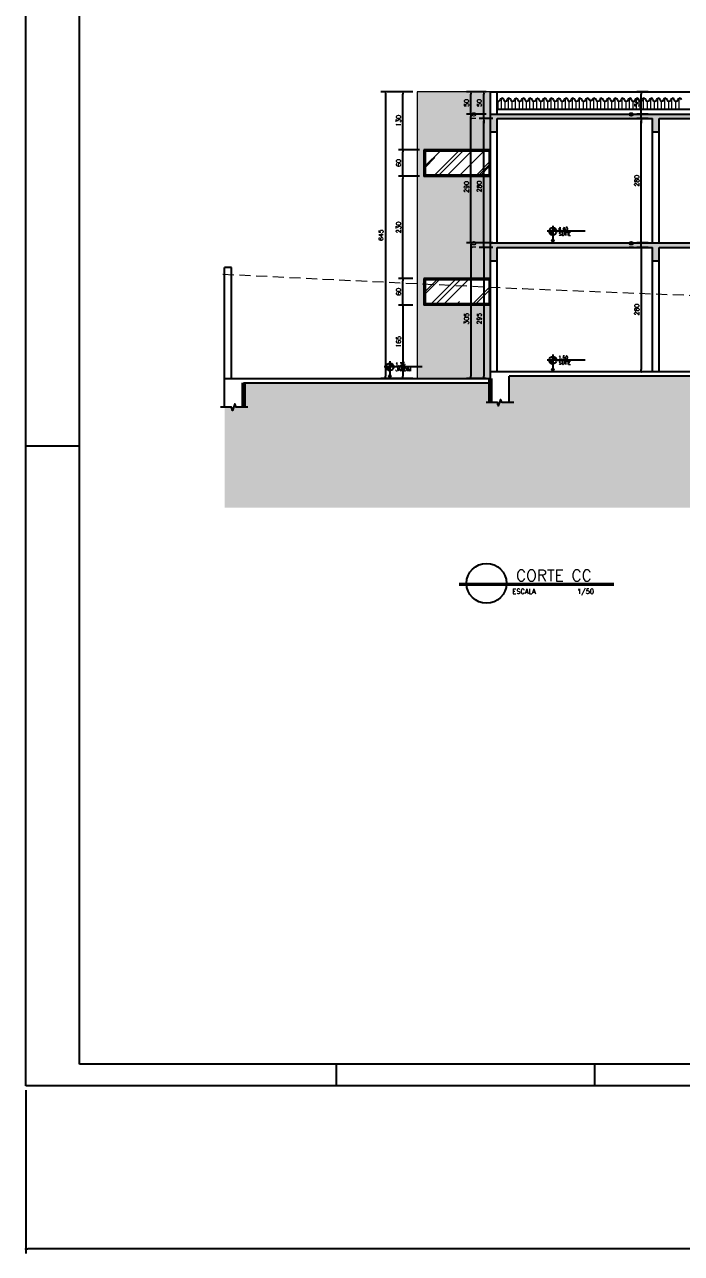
# Model space of a CAD drawing. Header units: inches. Extents: x 580771 to 672494, y 7715997 to 7829530.
# Drawn here: x 650834 to 652312, y 7715997 to 7718764 of the extents above; entities that cross this region are included whole.
import ezdxf

# ---------------------------------------------------------------- set-up
doc = ezdxf.new("R2010")
doc.units = ezdxf.units.IN
doc.header["$MEASUREMENT"] = 0
doc.header["$PDMODE"] = 2
doc.linetypes.add('DASHED2', pattern=[0.375, 0.25, -0.125])
for name, color, linetype in [('1-ARQ-A', 1, 'Continuous'), ('1-ARQ-B', 2, 'Continuous'), ('1-ARQ-D', 4, 'Continuous'), ('Block1', 1, 'Continuous'), ('NIVEL', 2, 'Continuous'), ('P01', 1, 'Continuous'), ('P02', 2, 'Continuous'), ('P06', 6, 'Continuous'), ('parede', 6, 'Continuous')]:
    doc.layers.add(name, color=color, linetype=linetype)
for name, color, linetype, lineweight in [('ARQ-01', 1, 'Continuous', 13), ('ARQ-06', 6, 'Continuous', 60), ('COTAS', 7, 'Continuous', 0), ('LINHAS FINAS', 1, 'Continuous', 9), ('MEIO_FIO', 7, 'Continuous', 0)]:
    doc.layers.add(name, color=color, linetype=linetype, lineweight=lineweight)
doc.styles.add('R80E50', font='romans.shx', dxfattribs={"height": 10})
doc.styles.add('ROMANS', font='romans', dxfattribs={"height": 0.2})
doc.dimstyles.new('ARQ50', dxfattribs={"dimscale": 50, "dimtxt": 10, "dimasz": 0.1, "dimexe": 0.2, "dimexo": 0.2, "dimgap": 0.1, "dimtad": 1, "dimdec": 0, "dimzin": 12, "dimdsep": 46, "dimtxsty": 'R80E50', "dimblk1": 'DOT', "dimblk2": 'DOT', "dimsah": 1, "dimcen": 0.4, "dimclrd": 15, "dimclre": 15, "dimclrt": 3, "dimadec": 0, "dimazin": 0, "dimtfac": 1, "dimtdec": 0, "dimtmove": 2, "dimatfit": 3, "dimldrblk": 'DOT', "dimfxl": 0.2, "dimtolj": 1, "dimtzin": 12, "dimarcsym": 0})
pattern_1 = [(50, (-17503.419, -35013.211), (14.345203652, -1.2550427), [1.5, -16.5]), (355, (-17503.419, -35013.211), (-2.775026672, 15.043842674), [1.2, -13.2]), (100.45144446, (-17502.223, -35013.316), (11.570176935, 13.78879982), [1.27480384, -14.02284224]), (46.1842, (-17503.419, -35009.211), (21.344826613, -3.310385616), [2.25, -24.75]), (96.6356355, (-17501.64, -35009.487), (18.693238913, 19.482372015), [1.91220684, -21.0342752]), (351.184164, (-17503.419, -35009.211), (18.6932389, 19.482372005), [1.8, -19.80000002]), (21, (-17501.419, -35010.211), (11.938141042, -8.052377813), [1.5, -16.5]), (326, (-17501.419, -35010.211), (4.866306638, 14.5030009), [1.2, -13.2]), (71.45144474, (-17500.424, -35010.882), (16.804447535, 6.450623056), [1.2748038, -14.02284224]), (37.5, (-17503.4187, -35013.2113), (0.2431971063, 6.6578770766), [0, -13.04, 0, -13.4, 0, -13.25]), (7.5, (-17503.419, -35013.211), (5.261390749, 7.8882342376), [0, -7.64, 0, -12.74, 0, -5.05]), (327.5, (-17507.8787, -35013.2113), (10.6764487234, -0.4510974347), [0, -5, 0, -15.6, 0, -20.7]), (317.5, (-17509.879, -35013.211), (11.663723387, 2.002099647), [0, -6.5, 0, -10.36, 0, -14.7])]

# ---------------------------------------------------------------- blocks, each defined once
blk = doc.blocks.new('A0')
at = {"color": 0}
blk.add_lwpolyline([(2.5, 1), (2.5, 83.1), (117.9, 83.1), (117.9, 1)], close=True, dxfattribs=at)
at = {"layer": 'P02'}
blk.add_line((0, 29.7), (2.5, 29.7), dxfattribs=at)
blk.add_lwpolyline([(0, 0), (0, 84.1), (118.9, 84.1), (118.9, 0)], close=True, dxfattribs=at)
for points in [[(14.4, 1), (14.4, 0)], [(26.4, 1), (26.4, 0)]]:
    blk.add_lwpolyline(points, dxfattribs=at)
blk = doc.blocks.new('*X32')
at = {"color": 0}
for p, q in [((-1695, 3880), (-1692, 3880)), ((-1694.9, 3879), (-1692, 3879)), ((-1694.7, 3878), (-1692, 3878)), ((-1694.5, 3877), (-1692, 3877)), ((-1694.1, 3876), (-1692, 3876)), ((-1694, 3875.8), (-1694, 3876)), ((-1693, 3874), (-1693, 3876)), ((-1692, 3876), (-1692, 3880.7)), ((-1692, 3872.7), (-1692, 3876)), ((-1692, 3876), (-1686, 3876)), ((-1692, 3875), (-1686, 3875)), ((-1692, 3874), (-1686, 3874)), ((-1691, 3876), (-1691, 3880.7)), ((-1690, 3876), (-1690, 3880.7)), ((-1689, 3876), (-1689, 3880.7)), ((-1688, 3876), (-1688, 3880.7)), ((-1687, 3876), (-1687, 3880.7)), ((-1686, 3876), (-1686, 3880.7)), ((-1686, 3880), (-1683, 3880)), ((-1686, 3879), (-1683, 3879)), ((-1686, 3878), (-1683, 3878)), ((-1686, 3877), (-1683, 3877)), ((-1686, 3870), (-1686, 3876)), ((-1686, 3876), (-1683, 3876)), ((-1685, 3870), (-1685, 3876)), ((-1684, 3870), (-1684, 3876)), ((-1683, 3892), (-1680, 3892)), ((-1683, 3891), (-1680, 3891)), ((-1683, 3890), (-1680, 3890)), ((-1683, 3889), (-1680, 3889)), ((-1683, 3882), (-1683, 3888)), ((-1683, 3888), (-1680, 3888)), ((-1683, 3882), (-1680, 3882)), ((-1683, 3881), (-1680, 3881)), ((-1682, 3882), (-1682, 3888)), ((-1681, 3882), (-1681, 3888)), ((-1680, 3888), (-1680, 3892.3)), ((-1680, 3882), (-1680, 3888)), ((-1680, 3888), (-1674, 3888)), ((-1680, 3887), (-1674, 3887)), ((-1680, 3886), (-1674, 3886)), ((-1680, 3885), (-1674, 3885)), ((-1680, 3884), (-1674, 3884)), ((-1680, 3883), (-1674, 3883)), ((-1680, 3880.7), (-1680, 3882)), ((-1680, 3882), (-1674, 3882)), ((-1679, 3888), (-1679, 3892)), ((-1679, 3880.7), (-1679, 3882)), ((-1678, 3888), (-1678, 3891.6)), ((-1678, 3880.7), (-1678, 3882)), ((-1677, 3888), (-1677, 3891.1)), ((-1677, 3880.7), (-1677, 3882)), ((-1676, 3888), (-1676, 3890.4)), ((-1676, 3880.7), (-1676, 3882)), ((-1675, 3888), (-1675, 3889.6)), ((-1675, 3880.7), (-1675, 3882)), ((-1674, 3888), (-1674, 3888.6)), ((-1674, 3882), (-1674, 3888)), ((-1674, 3888), (-1673.5, 3888)), ((-1674, 3880.7), (-1674, 3882)), ((-1674, 3882), (-1671.1, 3882)), ((-1674, 3881), (-1671.1, 3881)), ((-1673, 3882), (-1673, 3887.2)), ((-1672, 3882), (-1672, 3885.4)), ((-1692, 3873), (-1686, 3873)), ((-1691.3, 3872), (-1686, 3872)), ((-1690.1, 3871), (-1686, 3871)), ((-1688.5, 3870), (-1686, 3870)), ((-1688, 3869.8), (-1688, 3870)), ((-1687, 3869.4), (-1687, 3870)), ((-1686, 3869.1), (-1686, 3870)), ((-1686, 3870), (-1683, 3870)), ((-1685.8, 3869), (-1683, 3869))]:
    blk.add_line(p, q, dxfattribs=at)
blk = doc.blocks.new('nível corte')
at = {"layer": 'NIVEL', "color": 2, "linetype": 'Continuous'}
for p, q in [((172038.5, 10236.2), (172038.5, 10197.3)), ((172111.3, 10223.6), (172025.9, 10223.6)), ((172035.5, 10204.3), (172038.5, 10197.3)), ((172035.5, 10204.3), (172041.5, 10204.3)), ((172038.5, 10197.3), (172041.5, 10204.3))]:
    blk.add_line(p, q, dxfattribs=at)
blk.add_circle((172038.5, 10223.6), 8.4, dxfattribs=at)
blk.add_solid([(172035.5, 10204.3), (172038.5, 10197.3), (172041.5, 10204.3), (172038.5, 10197.3)], dxfattribs=at)
at = {"layer": 'NIVEL', "color": 1, "linetype": 'Continuous', "xscale": 0.7000000000116415, "yscale": 0.7000000000116415, "zscale": 0.7000000000116415}
blk.add_blockref('*X32', (173216.6, 7507.1), dxfattribs=at)
blk = doc.blocks.new('_DOT')
at = {"color": 0, "linetype": 'ByBlock'}
blk.add_line((-0.5, 0), (-1, 0), dxfattribs=at)
at = {"color": 0, "linetype": 'ByBlock', "const_width": 0.5}
blk.add_lwpolyline([(-0.25, 0, 1), (0.25, 0, 1)], format="xyb", close=True, dxfattribs=at)
blk = doc.blocks.new('*D369')
at = {"layer": 'Defpoints', "color": 0, "transparency": 16777216}
for p in [(651717.3, 7718132), (651685.3, 7717967), (651717.3, 7717967)]:
    blk.add_point(p, dxfattribs=at)
at = {"layer": 'parede', "color": 15, "lineweight": -2, "transparency": 16777216}
for p, q in [((651707.3, 7718132), (651675.3, 7718132)), ((651685.3, 7718127), (651685.3, 7717972)), ((651707.3, 7717967), (651675.3, 7717967))]:
    blk.add_line(p, q, dxfattribs=at)
at = {"layer": 'parede', "color": 15, "lineweight": -2, "transparency": 16777216, "xscale": 5, "yscale": 5, "zscale": 5}
for p, rotation in [((651685.3, 7718132), 90), ((651685.3, 7717967), 270)]:
    blk.add_blockref('_DOT', p, dxfattribs=dict(at, rotation=rotation))
at = {"layer": 'parede', "color": 3, "transparency": 16777216, "insert": (651675.3, 7718049.5), "char_height": 10, "attachment_point": 5, "rotation": 90, "style": 'R80E50'}
blk.add_mtext('\\A1;165', dxfattribs=at)
blk = doc.blocks.new('*D370')
at = {"layer": 'Defpoints', "color": 0, "transparency": 16777216}
for p in [(651685.3, 7718192), (651717.3, 7718192), (651717.3, 7718132)]:
    blk.add_point(p, dxfattribs=at)
at = {"layer": 'parede', "color": 15, "lineweight": -2, "transparency": 16777216}
for p, q in [((651707.3, 7718192), (651675.3, 7718192)), ((651685.3, 7718137), (651685.3, 7718187)), ((651707.3, 7718132), (651675.3, 7718132))]:
    blk.add_line(p, q, dxfattribs=at)
at = {"layer": 'parede', "color": 15, "lineweight": -2, "transparency": 16777216, "xscale": 5, "yscale": 5, "zscale": 5}
for p, rotation in [((651685.3, 7718192), 90), ((651685.3, 7718132), 270)]:
    blk.add_blockref('_DOT', p, dxfattribs=dict(at, rotation=rotation))
at = {"layer": 'parede', "color": 3, "transparency": 16777216, "insert": (651675.3, 7718162), "char_height": 10, "attachment_point": 5, "rotation": 90, "style": 'R80E50'}
blk.add_mtext('\\A1;60', dxfattribs=at)
blk = doc.blocks.new('*D391')
at = {"layer": 'Defpoints', "color": 0, "transparency": 16777216}
for p in [(651685.3, 7718422), (651732.3, 7718422), (651717.3, 7718192)]:
    blk.add_point(p, dxfattribs=at)
at = {"layer": 'parede', "color": 15, "lineweight": -2, "transparency": 16777216}
for p, q in [((651722.3, 7718422), (651675.3, 7718422)), ((651685.3, 7718197), (651685.3, 7718417)), ((651707.3, 7718192), (651675.3, 7718192))]:
    blk.add_line(p, q, dxfattribs=at)
at = {"layer": 'parede', "color": 15, "lineweight": -2, "transparency": 16777216, "xscale": 5, "yscale": 5, "zscale": 5}
for p, rotation in [((651685.3, 7718422), 90), ((651685.3, 7718192), 270)]:
    blk.add_blockref('_DOT', p, dxfattribs=dict(at, rotation=rotation))
at = {"layer": 'parede', "color": 3, "transparency": 16777216, "insert": (651675.3, 7718307), "char_height": 10, "attachment_point": 5, "rotation": 90, "style": 'R80E50'}
blk.add_mtext('\\A1;230', dxfattribs=at)
blk = doc.blocks.new('*D392')
at = {"layer": 'Defpoints', "color": 0, "transparency": 16777216}
for p in [(651685.3, 7718482), (651732.3, 7718482), (651732.3, 7718422)]:
    blk.add_point(p, dxfattribs=at)
at = {"layer": 'parede', "color": 15, "lineweight": -2, "transparency": 16777216}
for p, q in [((651722.3, 7718482), (651675.3, 7718482)), ((651685.3, 7718427), (651685.3, 7718477)), ((651722.3, 7718422), (651675.3, 7718422))]:
    blk.add_line(p, q, dxfattribs=at)
at = {"layer": 'parede', "color": 15, "lineweight": -2, "transparency": 16777216, "xscale": 5, "yscale": 5, "zscale": 5}
for p, rotation in [((651685.3, 7718482), 90), ((651685.3, 7718422), 270)]:
    blk.add_blockref('_DOT', p, dxfattribs=dict(at, rotation=rotation))
at = {"layer": 'parede', "color": 3, "transparency": 16777216, "insert": (651675.3, 7718452), "char_height": 10, "attachment_point": 5, "rotation": 90, "style": 'R80E50'}
blk.add_mtext('\\A1;60', dxfattribs=at)
blk = doc.blocks.new('*D393')
at = {"layer": 'Defpoints', "color": 0, "transparency": 16777216}
for p in [(651685.3, 7718612), (651717.3, 7718612), (651732.3, 7718482)]:
    blk.add_point(p, dxfattribs=at)
at = {"layer": 'parede', "color": 15, "lineweight": -2, "transparency": 16777216}
for p, q in [((651707.3, 7718612), (651675.3, 7718612)), ((651685.3, 7718487), (651685.3, 7718607)), ((651722.3, 7718482), (651675.3, 7718482))]:
    blk.add_line(p, q, dxfattribs=at)
at = {"layer": 'parede', "color": 15, "lineweight": -2, "transparency": 16777216, "xscale": 5, "yscale": 5, "zscale": 5}
for p, rotation in [((651685.3, 7718612), 90), ((651685.3, 7718482), 270)]:
    blk.add_blockref('_DOT', p, dxfattribs=dict(at, rotation=rotation))
at = {"layer": 'parede', "color": 3, "transparency": 16777216, "insert": (651675.3, 7718547), "char_height": 10, "attachment_point": 5, "rotation": 90, "style": 'R80E50'}
blk.add_mtext('\\A1;130', dxfattribs=at)
blk = doc.blocks.new('*D394')
at = {"layer": 'Defpoints', "color": 0, "transparency": 16777216}
for p in [(651717.3, 7718612), (651645.7, 7717967), (651717.3, 7717967)]:
    blk.add_point(p, dxfattribs=at)
at = {"layer": 'parede', "color": 15, "lineweight": -2, "transparency": 16777216}
for p, q in [((651707.3, 7718612), (651635.7, 7718612)), ((651645.7, 7718607), (651645.7, 7717972)), ((651707.3, 7717967), (651635.7, 7717967))]:
    blk.add_line(p, q, dxfattribs=at)
at = {"layer": 'parede', "color": 15, "lineweight": -2, "transparency": 16777216, "xscale": 5, "yscale": 5, "zscale": 5}
for p, rotation in [((651645.7, 7718612), 90), ((651645.7, 7717967), 270)]:
    blk.add_blockref('_DOT', p, dxfattribs=dict(at, rotation=rotation))
at = {"layer": 'parede', "color": 3, "transparency": 16777216, "insert": (651635.7, 7718289.5), "char_height": 10, "attachment_point": 5, "rotation": 90, "style": 'R80E50'}
blk.add_mtext('\\A1;645', dxfattribs=at)
blk = doc.blocks.new('*D395')
at = {"layer": 'Defpoints', "color": 0, "transparency": 16777216}
for p in [(651867, 7718272), (651897.3, 7718272), (651897.3, 7718262)]:
    blk.add_point(p, dxfattribs=at)
at = {"layer": 'parede', "color": 15, "lineweight": -2, "transparency": 16777216}
for p, q in [((651867, 7718277), (651867, 7718282)), ((651887.3, 7718272), (651857, 7718272)), ((651887.3, 7718262), (651857, 7718262)), ((651867, 7718262), (651867, 7718272)), ((651867, 7718257), (651867, 7718252))]:
    blk.add_line(p, q, dxfattribs=at)
at = {"layer": 'parede', "color": 15, "lineweight": -2, "transparency": 16777216, "xscale": 5, "yscale": 5, "zscale": 5}
for p, rotation in [((651867, 7718272), 270), ((651867, 7718262), 90)]:
    blk.add_blockref('_DOT', p, dxfattribs=dict(at, rotation=rotation))
at = {"layer": 'parede', "color": 3, "transparency": 16777216, "insert": (651844.5, 7718267), "char_height": 10, "attachment_point": 5, "rotation": 90, "style": 'R80E50'}
blk.add_mtext('\\A1;10', dxfattribs=at)
blk = doc.blocks.new('*D396')
at = {"layer": 'Defpoints', "color": 0, "transparency": 16777216}
for p in [(651897.3, 7718262), (651867, 7717967), (651882.3, 7717967)]:
    blk.add_point(p, dxfattribs=at)
at = {"layer": 'parede', "color": 15, "lineweight": -2, "transparency": 16777216}
for p, q in [((651887.3, 7718262), (651857, 7718262)), ((651867, 7718257), (651867, 7717972)), ((651872.3, 7717967), (651857, 7717967))]:
    blk.add_line(p, q, dxfattribs=at)
at = {"layer": 'parede', "color": 15, "lineweight": -2, "transparency": 16777216, "xscale": 5, "yscale": 5, "zscale": 5}
for p, rotation in [((651867, 7718262), 90), ((651867, 7717967), 270)]:
    blk.add_blockref('_DOT', p, dxfattribs=dict(at, rotation=rotation))
at = {"layer": 'parede', "color": 3, "transparency": 16777216, "insert": (651857, 7718101.6), "char_height": 10, "attachment_point": 5, "rotation": 90, "style": 'R80E50'}
blk.add_mtext('\\A1;295', dxfattribs=at)
blk = doc.blocks.new('*D397')
at = {"layer": 'Defpoints', "color": 0, "transparency": 16777216}
for p in [(651867, 7718552), (651897.3, 7718552), (651897.3, 7718272)]:
    blk.add_point(p, dxfattribs=at)
at = {"layer": 'parede', "color": 15, "lineweight": -2, "transparency": 16777216}
for p, q in [((651887.3, 7718552), (651857, 7718552)), ((651867, 7718277), (651867, 7718547)), ((651887.3, 7718272), (651857, 7718272))]:
    blk.add_line(p, q, dxfattribs=at)
at = {"layer": 'parede', "color": 15, "lineweight": -2, "transparency": 16777216, "xscale": 5, "yscale": 5, "zscale": 5}
for p, rotation in [((651867, 7718552), 90), ((651867, 7718272), 270)]:
    blk.add_blockref('_DOT', p, dxfattribs=dict(at, rotation=rotation))
at = {"layer": 'parede', "color": 3, "transparency": 16777216, "insert": (651857, 7718399.1), "char_height": 10, "attachment_point": 5, "rotation": 90, "style": 'R80E50'}
blk.add_mtext('\\A1;280', dxfattribs=at)
blk = doc.blocks.new('*D398')
at = {"layer": 'Defpoints', "color": 0, "transparency": 16777216}
for p in [(651867, 7718562), (651882.3, 7718562), (651897.3, 7718552)]:
    blk.add_point(p, dxfattribs=at)
at = {"layer": 'parede', "color": 15, "lineweight": -2, "transparency": 16777216}
for p, q in [((651872.3, 7718562), (651857, 7718562)), ((651887.3, 7718552), (651857, 7718552)), ((651867, 7718567), (651867, 7718572)), ((651867, 7718552), (651867, 7718562)), ((651867, 7718547), (651867, 7718542))]:
    blk.add_line(p, q, dxfattribs=at)
at = {"layer": 'parede', "color": 15, "lineweight": -2, "transparency": 16777216, "xscale": 5, "yscale": 5, "zscale": 5}
for p, rotation in [((651867, 7718562), 270), ((651867, 7718552), 90)]:
    blk.add_blockref('_DOT', p, dxfattribs=dict(at, rotation=rotation))
at = {"layer": 'parede', "color": 3, "transparency": 16777216, "insert": (651844.5, 7718557), "char_height": 10, "attachment_point": 5, "rotation": 90, "style": 'R80E50'}
blk.add_mtext('\\A1;10', dxfattribs=at)
blk = doc.blocks.new('*D399')
at = {"layer": 'Defpoints', "color": 0, "transparency": 16777216}
for p in [(651867, 7718612), (651882.3, 7718612), (651882.3, 7718562)]:
    blk.add_point(p, dxfattribs=at)
at = {"layer": 'parede', "color": 15, "lineweight": -2, "transparency": 16777216}
for p, q in [((651872.3, 7718612), (651857, 7718612)), ((651867, 7718567), (651867, 7718607)), ((651872.3, 7718562), (651857, 7718562))]:
    blk.add_line(p, q, dxfattribs=at)
at = {"layer": 'parede', "color": 15, "lineweight": -2, "transparency": 16777216, "xscale": 5, "yscale": 5, "zscale": 5}
for p, rotation in [((651867, 7718612), 90), ((651867, 7718562), 270)]:
    blk.add_blockref('_DOT', p, dxfattribs=dict(at, rotation=rotation))
at = {"layer": 'parede', "color": 3, "transparency": 16777216, "insert": (651857, 7718587), "char_height": 10, "attachment_point": 5, "rotation": 90, "style": 'R80E50'}
blk.add_mtext('\\A1;50', dxfattribs=at)
blk = doc.blocks.new('*D400')
at = {"layer": 'Defpoints', "color": 0, "transparency": 16777216}
for p in [(651882.3, 7718272), (651838.2, 7717967), (651882.3, 7717967)]:
    blk.add_point(p, dxfattribs=at)
at = {"layer": 'parede', "color": 15, "lineweight": -2, "transparency": 16777216}
for p, q in [((651872.3, 7718272), (651828.2, 7718272)), ((651838.2, 7718267), (651838.2, 7717972)), ((651872.3, 7717967), (651828.2, 7717967))]:
    blk.add_line(p, q, dxfattribs=at)
at = {"layer": 'parede', "color": 15, "lineweight": -2, "transparency": 16777216, "xscale": 5, "yscale": 5, "zscale": 5}
for p, rotation in [((651838.2, 7718272), 90), ((651838.2, 7717967), 270)]:
    blk.add_blockref('_DOT', p, dxfattribs=dict(at, rotation=rotation))
at = {"layer": 'parede', "color": 3, "transparency": 16777216, "insert": (651828.2, 7718101.4), "char_height": 10, "attachment_point": 5, "rotation": 90, "style": 'R80E50'}
blk.add_mtext('\\A1;305', dxfattribs=at)
blk = doc.blocks.new('*D401')
at = {"layer": 'Defpoints', "color": 0, "transparency": 16777216}
for p in [(651838.2, 7718562), (651882.3, 7718562), (651882.3, 7718272)]:
    blk.add_point(p, dxfattribs=at)
at = {"layer": 'parede', "color": 15, "lineweight": -2, "transparency": 16777216}
for p, q in [((651872.3, 7718562), (651828.2, 7718562)), ((651838.2, 7718277), (651838.2, 7718557)), ((651872.3, 7718272), (651828.2, 7718272))]:
    blk.add_line(p, q, dxfattribs=at)
at = {"layer": 'parede', "color": 15, "lineweight": -2, "transparency": 16777216, "xscale": 5, "yscale": 5, "zscale": 5}
for p, rotation in [((651838.2, 7718562), 90), ((651838.2, 7718272), 270)]:
    blk.add_blockref('_DOT', p, dxfattribs=dict(at, rotation=rotation))
at = {"layer": 'parede', "color": 3, "transparency": 16777216, "insert": (651828.2, 7718398.1), "char_height": 10, "attachment_point": 5, "rotation": 90, "style": 'R80E50'}
blk.add_mtext('\\A1;290', dxfattribs=at)
blk = doc.blocks.new('*D402')
at = {"layer": 'Defpoints', "color": 0, "transparency": 16777216}
for p in [(651838.2, 7718612), (651882.3, 7718612), (651882.3, 7718562)]:
    blk.add_point(p, dxfattribs=at)
at = {"layer": 'parede', "color": 15, "lineweight": -2, "transparency": 16777216}
for p, q in [((651872.3, 7718612), (651828.2, 7718612)), ((651838.2, 7718567), (651838.2, 7718607)), ((651872.3, 7718562), (651828.2, 7718562))]:
    blk.add_line(p, q, dxfattribs=at)
at = {"layer": 'parede', "color": 15, "lineweight": -2, "transparency": 16777216, "xscale": 5, "yscale": 5, "zscale": 5}
for p, rotation in [((651838.2, 7718612), 90), ((651838.2, 7718562), 270)]:
    blk.add_blockref('_DOT', p, dxfattribs=dict(at, rotation=rotation))
at = {"layer": 'parede', "color": 3, "transparency": 16777216, "insert": (651828.2, 7718587), "char_height": 10, "attachment_point": 5, "rotation": 90, "style": 'R80E50'}
blk.add_mtext('\\A1;50', dxfattribs=at)
blk = doc.blocks.new('*D403')
at = {"layer": 'Defpoints', "color": 0, "transparency": 16777216}
for p in [(652247.3, 7718262), (652221.7, 7717982), (652247.3, 7717982)]:
    blk.add_point(p, dxfattribs=at)
at = {"layer": 'parede', "color": 15, "lineweight": -2, "transparency": 16777216}
for p, q in [((652237.3, 7718262), (652211.7, 7718262)), ((652221.7, 7718257), (652221.7, 7717987)), ((652237.3, 7717982), (652211.7, 7717982))]:
    blk.add_line(p, q, dxfattribs=at)
at = {"layer": 'parede', "color": 15, "lineweight": -2, "transparency": 16777216, "xscale": 5, "yscale": 5, "zscale": 5}
for p, rotation in [((652221.7, 7718262), 90), ((652221.7, 7717982), 270)]:
    blk.add_blockref('_DOT', p, dxfattribs=dict(at, rotation=rotation))
at = {"layer": 'parede', "color": 3, "transparency": 16777216, "insert": (652211.7, 7718122), "char_height": 10, "attachment_point": 5, "rotation": 90, "style": 'R80E50'}
blk.add_mtext('\\A1;280', dxfattribs=at)
blk = doc.blocks.new('*D404')
at = {"layer": 'Defpoints', "color": 0, "transparency": 16777216}
for p in [(652221.7, 7718272), (652247.3, 7718272), (652247.3, 7718262)]:
    blk.add_point(p, dxfattribs=at)
at = {"layer": 'parede', "color": 15, "lineweight": -2, "transparency": 16777216}
for p, q in [((652221.7, 7718277), (652221.7, 7718282)), ((652237.3, 7718272), (652211.7, 7718272)), ((652237.3, 7718262), (652211.7, 7718262)), ((652221.7, 7718262), (652221.7, 7718272)), ((652221.7, 7718257), (652221.7, 7718252))]:
    blk.add_line(p, q, dxfattribs=at)
at = {"layer": 'parede', "color": 15, "lineweight": -2, "transparency": 16777216, "xscale": 5, "yscale": 5, "zscale": 5}
for p, rotation in [((652221.7, 7718272), 270), ((652221.7, 7718262), 90)]:
    blk.add_blockref('_DOT', p, dxfattribs=dict(at, rotation=rotation))
at = {"layer": 'parede', "color": 3, "transparency": 16777216, "insert": (652199.2, 7718267), "char_height": 10, "attachment_point": 5, "rotation": 90, "style": 'R80E50'}
blk.add_mtext('\\A1;10', dxfattribs=at)
blk = doc.blocks.new('*D405')
at = {"layer": 'Defpoints', "color": 0, "transparency": 16777216}
for p in [(652221.7, 7718552), (652247.3, 7718552), (652247.3, 7718272)]:
    blk.add_point(p, dxfattribs=at)
at = {"layer": 'parede', "color": 15, "lineweight": -2, "transparency": 16777216}
for p, q in [((652237.3, 7718552), (652211.7, 7718552)), ((652221.7, 7718277), (652221.7, 7718547)), ((652237.3, 7718272), (652211.7, 7718272))]:
    blk.add_line(p, q, dxfattribs=at)
at = {"layer": 'parede', "color": 15, "lineweight": -2, "transparency": 16777216, "xscale": 5, "yscale": 5, "zscale": 5}
for p, rotation in [((652221.7, 7718552), 90), ((652221.7, 7718272), 270)]:
    blk.add_blockref('_DOT', p, dxfattribs=dict(at, rotation=rotation))
at = {"layer": 'parede', "color": 3, "transparency": 16777216, "insert": (652211.7, 7718412), "char_height": 10, "attachment_point": 5, "rotation": 90, "style": 'R80E50'}
blk.add_mtext('\\A1;280', dxfattribs=at)
blk = doc.blocks.new('*D406')
at = {"layer": 'Defpoints', "color": 0, "transparency": 16777216}
for p in [(652221.7, 7718562), (652247.3, 7718562), (652247.3, 7718552)]:
    blk.add_point(p, dxfattribs=at)
at = {"layer": 'parede', "color": 15, "lineweight": -2, "transparency": 16777216}
for p, q in [((652237.3, 7718562), (652211.7, 7718562)), ((652237.3, 7718552), (652211.7, 7718552)), ((652221.7, 7718567), (652221.7, 7718572)), ((652221.7, 7718552), (652221.7, 7718562)), ((652221.7, 7718547), (652221.7, 7718542))]:
    blk.add_line(p, q, dxfattribs=at)
at = {"layer": 'parede', "color": 15, "lineweight": -2, "transparency": 16777216, "xscale": 5, "yscale": 5, "zscale": 5}
for p, rotation in [((652221.7, 7718562), 270), ((652221.7, 7718552), 90)]:
    blk.add_blockref('_DOT', p, dxfattribs=dict(at, rotation=rotation))
at = {"layer": 'parede', "color": 3, "transparency": 16777216, "insert": (652199.2, 7718557), "char_height": 10, "attachment_point": 5, "rotation": 90, "style": 'R80E50'}
blk.add_mtext('\\A1;10', dxfattribs=at)
blk = doc.blocks.new('*D407')
at = {"layer": 'Defpoints', "color": 0, "transparency": 16777216}
for p in [(652221.7, 7718612), (652247.3, 7718612), (652247.3, 7718562)]:
    blk.add_point(p, dxfattribs=at)
at = {"layer": 'parede', "color": 15, "lineweight": -2, "transparency": 16777216}
for p, q in [((652237.3, 7718612), (652211.7, 7718612)), ((652221.7, 7718567), (652221.7, 7718607)), ((652237.3, 7718562), (652211.7, 7718562))]:
    blk.add_line(p, q, dxfattribs=at)
at = {"layer": 'parede', "color": 15, "lineweight": -2, "transparency": 16777216, "xscale": 5, "yscale": 5, "zscale": 5}
for p, rotation in [((652221.7, 7718612), 90), ((652221.7, 7718562), 270)]:
    blk.add_blockref('_DOT', p, dxfattribs=dict(at, rotation=rotation))
at = {"layer": 'parede', "color": 3, "transparency": 16777216, "insert": (652211.7, 7718587), "char_height": 10, "attachment_point": 5, "rotation": 90, "style": 'R80E50'}
blk.add_mtext('\\A1;50', dxfattribs=at)
blk = doc.blocks.new('*D1666')
at = {"layer": 'Defpoints', "color": 0, "transparency": 16777216}
for p in [(650836, 7716374.7), (656603.9, 7716374.7), (650836, 7716007.2)]:
    blk.add_point(p, dxfattribs=at)
at = {"layer": 'NIVEL', "color": 15, "lineweight": -2, "transparency": 16777216}
for p, q in [((650836, 7716364.7), (650836, 7715997.2)), ((656603.9, 7716364.7), (656603.9, 7715997.2)), ((656598.9, 7716007.2), (650841, 7716007.2))]:
    blk.add_line(p, q, dxfattribs=at)
at = {"layer": 'NIVEL', "color": 15, "lineweight": -2, "transparency": 16777216, "xscale": 5, "yscale": 5, "zscale": 5, "rotation": 180}
blk.add_blockref('_DOT', (650836, 7716007.2), dxfattribs=at)
at = {"layer": 'NIVEL', "color": 15, "lineweight": -2, "transparency": 16777216, "xscale": 5, "yscale": 5, "zscale": 5}
blk.add_blockref('_DOT', (656603.9, 7716007.2), dxfattribs=at)
at = {"layer": 'NIVEL', "color": 3, "transparency": 16777216, "insert": (653719.9, 7716017.2), "char_height": 10, "attachment_point": 5, "style": 'R80E50'}
blk.add_mtext('\\A1;5768', dxfattribs=at)

msp = doc.modelspace()

# ---------------------------------------------------------------- hatches: boundary and pattern name
at = {"layer": 'ARQ-01'}
h = msp.add_hatch(dxfattribs=at)
h.set_pattern_fill('DOTS', color=256, scale=100, angle=45, style=0)
h.set_pattern_definition([(45, (-17503.4187, -35013.2113), (-2.209708691, 6.6291260736), [0, -6.25])])
h.paths.add_polyline_path([(651882.269, 7718421.969), (651732.269, 7718421.969), (651732.269, 7718481.969), (651882.269, 7718481.969), (651882.269, 7718611.969), (651717.269, 7718611.969), (651717.269, 7718160.769), (651732.269, 7718160.177), (651732.269, 7718191.969), (651882.269, 7718191.969)])
h.paths.add_polyline_path([(651882.269, 7718131.969), (651732.269, 7718131.969), (651732.269, 7718160.177), (651717.269, 7718160.769), (651717.269, 7717966.969), (651882.269, 7717966.969)])
h.paths.add_polyline_path([(651852.013, 7718257.088), (651852.013, 7718276.85), (651837.013, 7718276.85), (651837.013, 7718257.088)], flags=24)
h.paths.add_polyline_path([(651864.513, 7718383.755), (651864.513, 7718414.469), (651849.513, 7718414.469), (651849.513, 7718383.755)], flags=24)
h.paths.add_polyline_path([(651852.013, 7718547.088), (651852.013, 7718566.85), (651837.013, 7718566.85), (651837.013, 7718547.088)], flags=24)
h.paths.add_polyline_path([(651864.513, 7718576.374), (651864.513, 7718597.564), (651849.513, 7718597.564), (651849.513, 7718576.374)], flags=24)
h.paths.add_polyline_path([(651835.703, 7718382.756), (651835.703, 7718413.47), (651820.703, 7718413.47), (651820.703, 7718382.756)], flags=24)
h.paths.add_polyline_path([(651835.703, 7718576.374), (651835.703, 7718597.564), (651820.703, 7718597.564), (651820.703, 7718576.374)], flags=24)
h.paths.add_polyline_path([(651864.513, 7718086.255), (651864.513, 7718116.969), (651849.513, 7718116.969), (651849.513, 7718086.255)], flags=24)
h.paths.add_polyline_path([(651835.703, 7718086.008), (651835.703, 7718116.723), (651820.703, 7718116.723), (651820.703, 7718086.008)], flags=24)
at = {"layer": 'Block1'}
h = msp.add_hatch(dxfattribs=at)
h.set_pattern_fill('EARTH', color=256, scale=150, angle=45, style=0, double=1)
h.paths.add_polyline_path([(656263.099, 7717835.593), (655541.09, 7717934.609), (655342.269, 7717952.548), (655342.269, 7717914.881), (655327.12, 7717914.881), (655325.065, 7717907.455), (655319.67, 7717922.157), (655316.358, 7717914.881), (655300.287, 7717914.881), (655300.287, 7717956.336), (655237.851, 7717961.969), (654392.269, 7717961.969), (654392.269, 7717917.458), (654376.197, 7717917.458), (654372.886, 7717924.733), (654367.491, 7717910.031), (654365.436, 7717917.458), (654350.02, 7717917.458), (654350.02, 7717971.969), (654042.25, 7717971.969), (654042.25, 7717917.458), (654026.179, 7717917.458), (654022.868, 7717924.733), (654017.472, 7717910.031), (654015.418, 7717917.458), (654000.002, 7717917.458), (654000.002, 7717971.969), (653226.006, 7717971.969), (653226.006, 7717917.458), (653209.935, 7717917.458), (653206.623, 7717924.733), (653201.228, 7717910.031), (653199.173, 7717917.458), (653183.758, 7717917.458), (653183.758, 7717971.969), (652591.883, 7717971.969), (652591.883, 7717917.458), (652575.812, 7717917.458), (652572.501, 7717924.733), (652567.105, 7717910.031), (652565.051, 7717917.458), (652549.635, 7717917.458), (652549.635, 7717971.969), (651924.517, 7717971.969), (651924.517, 7717912.458), (651908.446, 7717912.458), (651905.134, 7717919.733), (651899.739, 7717905.031), (651897.684, 7717912.458), (651882.269, 7717912.458), (651882.269, 7717956.969), (651326.079, 7717956.969), (651326.079, 7717902.458), (651310.008, 7717902.458), (651306.697, 7717909.733), (651301.301, 7717895.031), (651299.247, 7717902.458), (651283.831, 7717902.458), (651283.831, 7717676), (656305.347, 7717676), (656305.347, 7717781.081), (656289.276, 7717781.081), (656285.965, 7717788.356), (656280.57, 7717773.655), (656278.515, 7717781.081), (656263.099, 7717781.081)])
at = {"layer": 'LINHAS FINAS'}
h = msp.add_hatch(dxfattribs=at)
h.set_pattern_fill('AR-RROOF', color=256, scale=50, angle=45, style=0)
h.set_pattern_definition([(45, (-17503.42, -35013.21), (42.42640687, 113.137085), [750, -100, 250, -50]), (45, (-17474.074, -34948.51), (-82.37794, 11.6672619), [150, -16.5, 300, -37.5]), (45, (-17515.793, -34965.48), (160.15968594, 207.53584028), [400, -70, 200, -50])])
h.paths.add_polyline_path([(651879.269, 7718478.969), (651735.269, 7718478.969), (651735.269, 7718424.969), (651879.269, 7718424.969)])
h.paths.add_polyline_path([(651879.269, 7718188.969), (651735.269, 7718188.969), (651735.269, 7718160.058), (651879.269, 7718154.374)])
h.paths.add_polyline_path([(651879.269, 7718154.374), (651735.269, 7718160.058), (651735.269, 7718134.969), (651879.269, 7718134.969)])
at = {"layer": 'P01'}
h = msp.add_hatch(dxfattribs=at)
h.set_pattern_fill('AR-CONC', color=256, scale=2)
h.set_pattern_definition(pattern_1)
h.paths.add_polyline_path([(654892.269, 7718611.969), (654877.269, 7718611.969), (654877.269, 7718561.969), (651882.269, 7718561.969), (651882.269, 7718521.969), (651897.269, 7718521.969), (651897.269, 7718551.969), (652247.269, 7718551.969), (652247.269, 7718521.969), (652262.269, 7718521.969), (652262.269, 7718551.969), (652562.269, 7718551.969), (652562.269, 7718521.969), (652577.269, 7718521.969), (652577.269, 7718551.969), (652877.269, 7718551.969), (652877.269, 7718521.969), (652892.269, 7718521.969), (652892.269, 7718551.969), (653032.269, 7718551.969), (653032.269, 7718521.969), (653047.269, 7718521.969), (653047.269, 7718551.969), (653197.269, 7718551.969), (653197.269, 7718521.969), (653212.269, 7718521.969), (653212.269, 7718551.969), (654377.269, 7718551.969), (654377.269, 7718521.969), (654392.269, 7718521.969), (654392.269, 7718551.969), (654892.269, 7718551.969)])
h.paths.add_polyline_path([(652206.693, 7718547.088), (652206.693, 7718566.85), (652191.693, 7718566.85), (652191.693, 7718547.088)], flags=25)
h.paths.add_polyline_path([(652425.128, 7718547.088), (652425.128, 7718566.85), (652410.128, 7718566.85), (652410.128, 7718547.088)], flags=25)
h.paths.add_polyline_path([(652994.761, 7718547.088), (652994.761, 7718566.85), (652979.761, 7718566.85), (652979.761, 7718547.088)], flags=25)
h.paths.add_polyline_path([(653065.148, 7718547.088), (653065.148, 7718566.85), (653050.148, 7718566.85), (653050.148, 7718547.088)], flags=25)
h.paths.add_polyline_path([(653152.42, 7718547.088), (653152.42, 7718566.85), (653137.42, 7718566.85), (653137.42, 7718547.088)], flags=25)
h.paths.add_polyline_path([(653241.267, 7718547.088), (653241.267, 7718566.85), (653226.267, 7718566.85), (653226.267, 7718547.088)], flags=25)
h.paths.add_polyline_path([(653526.185, 7718547.088), (653526.185, 7718566.85), (653511.185, 7718566.85), (653511.185, 7718547.088)], flags=25)
h.paths.add_polyline_path([(653934.381, 7718547.088), (653934.381, 7718566.85), (653919.381, 7718566.85), (653919.381, 7718547.088)], flags=25)
h.paths.add_polyline_path([(654410.933, 7718547.088), (654410.933, 7718566.85), (654395.933, 7718566.85), (654395.933, 7718547.088)], flags=25)
h.paths.add_polyline_path([(654436.172, 7718547.088), (654436.172, 7718566.85), (654421.172, 7718566.85), (654421.172, 7718547.088)], flags=25)
h.paths.add_polyline_path([(654505.237, 7718547.088), (654505.237, 7718566.85), (654490.237, 7718566.85), (654490.237, 7718547.088)], flags=25)
h.paths.add_polyline_path([(654110.131, 7718547.088), (654110.131, 7718566.85), (654095.131, 7718566.85), (654095.131, 7718547.088)], flags=25)
h = msp.add_hatch(dxfattribs=at)
h.set_pattern_fill('AR-CONC', color=256, scale=2)
h.set_pattern_definition(pattern_1)
h.paths.add_polyline_path([(653212.269, 7718261.969), (654012.269, 7718261.969), (654012.269, 7718231.969), (654027.269, 7718231.969), (654027.269, 7718271.969), (651882.269, 7718271.969), (651882.269, 7718231.969), (651897.269, 7718231.969), (651897.269, 7718261.969), (652247.269, 7718261.969), (652247.269, 7718231.969), (652262.269, 7718231.969), (652262.269, 7718261.969), (652562.269, 7718261.969), (652562.269, 7718231.969), (652577.269, 7718231.969), (652577.269, 7718261.969), (652877.269, 7718261.969), (652877.269, 7718231.969), (652892.269, 7718231.969), (652892.269, 7718261.969), (653032.269, 7718261.969), (653032.269, 7718231.969), (653047.269, 7718231.969), (653047.269, 7718261.969), (653197.269, 7718261.969), (653197.269, 7718231.969), (653212.269, 7718231.969)])
h.paths.add_polyline_path([(652206.693, 7718257.088), (652206.693, 7718276.85), (652191.693, 7718276.85), (652191.693, 7718257.088)], flags=9)
h.paths.add_polyline_path([(652415.128, 7718257.088), (652415.128, 7718276.85), (652400.128, 7718276.85), (652400.128, 7718257.088)], flags=9)
h.paths.add_polyline_path([(652994.761, 7718257.088), (652994.761, 7718276.85), (652979.761, 7718276.85), (652979.761, 7718257.088)], flags=9)
h.paths.add_polyline_path([(653065.148, 7718257.088), (653065.148, 7718276.85), (653050.148, 7718276.85), (653050.148, 7718257.088)], flags=9)
h.paths.add_polyline_path([(653152.42, 7718257.088), (653152.42, 7718276.85), (653137.42, 7718276.85), (653137.42, 7718257.088)], flags=9)
h.paths.add_polyline_path([(653296.267, 7718257.088), (653296.267, 7718276.85), (653281.267, 7718276.85), (653281.267, 7718257.088)], flags=9)
h.paths.add_polyline_path([(653526.185, 7718257.088), (653526.185, 7718276.85), (653511.185, 7718276.85), (653511.185, 7718257.088)], flags=9)
h.paths.add_polyline_path([(653934.381, 7718257.088), (653934.381, 7718276.85), (653919.381, 7718276.85), (653919.381, 7718257.088)], flags=9)

# ---------------------------------------------------------------- linework, layer by layer
at = {"layer": '1-ARQ-A'}
for p, q in [((651811.951, 7717505.721), (652160.057, 7717505.721)), ((651811.951, 7717502.471), (652159.548, 7717502.471))]:
    msp.add_line(p, q, dxfattribs=at)
msp.add_circle((651873.349, 7717505.721), 45, dxfattribs=at)
at = {"layer": 'ARQ-01'}
for p, q in [((651717.269, 7718611.969), (651717.269, 7717966.969)), ((651882.269, 7718611.969), (651717.269, 7718611.969))]:
    msp.add_line(p, q, dxfattribs=at)
at = {"layer": 'ARQ-06'}
for p, q in [((651326.079, 7717956.969), (651326.079, 7717902.458)), ((651882.269, 7717912.458), (651882.269, 7717966.969))]:
    msp.add_line(p, q, dxfattribs=at)
at = {"layer": 'Block1'}
msp.add_line((653197.269, 7718572.803), (651897.269, 7718572.803), dxfattribs=at)
for points in [[(651934.649, 7717912.458), (651908.446, 7717912.458), (651905.134, 7717919.733), (651899.739, 7717905.031), (651897.684, 7717912.458), (651872.884, 7717912.458)], [(651336.211, 7717902.458), (651310.008, 7717902.458), (651306.697, 7717909.733), (651301.301, 7717895.031), (651299.247, 7717902.458), (651274.447, 7717902.458)]]:
    msp.add_lwpolyline(points, dxfattribs=at)
at = {"layer": 'COTAS', "color": 1}
for p, q in [((651898.613, 7718591.343), (651898.613, 7718572.803)), ((651906.087, 7718597.42), (651906.087, 7718572.803)), ((651914.613, 7718591.343), (651914.613, 7718572.803)), ((651922.087, 7718597.42), (651922.087, 7718572.803)), ((651930.613, 7718591.343), (651930.613, 7718572.803)), ((651938.087, 7718597.42), (651938.087, 7718572.803)), ((651946.613, 7718591.343), (651946.613, 7718572.803)), ((651954.087, 7718597.42), (651954.087, 7718572.803)), ((651962.613, 7718591.343), (651962.613, 7718572.803)), ((651970.087, 7718597.42), (651970.087, 7718572.803)), ((651978.613, 7718591.343), (651978.613, 7718572.803)), ((651986.087, 7718597.42), (651986.087, 7718572.803)), ((651994.613, 7718591.343), (651994.613, 7718572.803)), ((652002.087, 7718597.42), (652002.087, 7718572.803)), ((652010.613, 7718591.343), (652010.613, 7718572.803)), ((652018.087, 7718597.42), (652018.087, 7718572.803)), ((652026.613, 7718591.343), (652026.613, 7718572.803)), ((652034.087, 7718597.42), (652034.087, 7718572.803)), ((652042.613, 7718591.343), (652042.613, 7718572.803)), ((652050.087, 7718597.42), (652050.087, 7718572.803)), ((652058.613, 7718591.343), (652058.613, 7718572.803)), ((652066.087, 7718597.42), (652066.087, 7718572.803)), ((652074.613, 7718591.343), (652074.613, 7718572.803)), ((652082.087, 7718597.42), (652082.087, 7718572.803)), ((652090.613, 7718591.343), (652090.613, 7718572.803)), ((652098.087, 7718597.42), (652098.087, 7718572.803)), ((652106.613, 7718591.343), (652106.613, 7718572.803)), ((652114.087, 7718597.42), (652114.087, 7718572.803)), ((652122.613, 7718591.343), (652122.613, 7718572.803)), ((652130.087, 7718597.42), (652130.087, 7718572.803)), ((652138.613, 7718591.343), (652138.613, 7718572.803)), ((652146.087, 7718597.42), (652146.087, 7718572.803)), ((652154.613, 7718591.343), (652154.613, 7718572.803)), ((652162.087, 7718597.42), (652162.087, 7718572.803)), ((652170.613, 7718591.343), (652170.613, 7718572.803)), ((652178.087, 7718597.42), (652178.087, 7718572.803)), ((652186.613, 7718591.343), (652186.613, 7718572.803)), ((652194.087, 7718597.42), (652194.087, 7718572.803)), ((652202.613, 7718591.343), (652202.613, 7718572.803)), ((652210.087, 7718597.42), (652210.087, 7718572.803)), ((652218.613, 7718591.343), (652218.613, 7718572.803)), ((652226.087, 7718597.42), (652226.087, 7718572.803)), ((652234.613, 7718591.343), (652234.613, 7718572.803)), ((652242.087, 7718597.42), (652242.087, 7718572.803)), ((652250.613, 7718591.343), (652250.613, 7718572.803)), ((652258.087, 7718597.42), (652258.087, 7718572.803)), ((652266.613, 7718591.343), (652266.613, 7718572.803)), ((652274.087, 7718597.42), (652274.087, 7718572.803)), ((652282.613, 7718591.343), (652282.613, 7718572.803)), ((652290.087, 7718597.42), (652290.087, 7718572.803)), ((652298.613, 7718591.343), (652298.613, 7718572.803)), ((652306.087, 7718597.42), (652306.087, 7718572.803))]:
    msp.add_line(p, q, dxfattribs=at)
at = {"layer": 'MEIO_FIO', "color": 2, "linetype": 'DASHED2', "ltscale": 100}
msp.add_lwpolyline([(651279.719, 7718201.681), (651955.145, 7718169.142), (653221.838, 7718119.142), (653848.674, 7718069.142), (654546.687, 7718019.142), (655158.355, 7717969.142), (655712.519, 7717919.142), (656150.097, 7717869.142), (656306.492, 7717841.769)], dxfattribs=at)
at = {"layer": 'NIVEL'}
for p, q in [((651897.269, 7718611.969), (653197.269, 7718611.969)), ((651882.269, 7718481.969), (651732.269, 7718481.969)), ((651732.269, 7718481.969), (651732.269, 7718421.969)), ((651879.269, 7718478.969), (651735.269, 7718478.969)), ((651735.269, 7718478.969), (651735.269, 7718424.969)), ((651879.269, 7718478.969), (651879.269, 7718424.969)), ((651882.269, 7718421.969), (651732.269, 7718421.969)), ((651879.269, 7718424.969), (651735.269, 7718424.969)), ((651882.269, 7718191.969), (651732.269, 7718191.969)), ((651732.269, 7718191.969), (651732.269, 7718131.969)), ((651879.269, 7718188.969), (651735.269, 7718188.969)), ((651735.269, 7718188.969), (651735.269, 7718134.969)), ((651879.269, 7718188.969), (651879.269, 7718134.969)), ((651879.269, 7718134.969), (651735.269, 7718134.969)), ((651882.269, 7718131.969), (651732.269, 7718131.969))]:
    msp.add_line(p, q, dxfattribs=at)
at = {"layer": 'parede'}
for p, q in [((651882.269, 7717966.969), (651882.269, 7718611.969)), ((651882.269, 7718611.969), (651897.269, 7718611.969)), ((651897.269, 7718561.969), (651897.269, 7718611.969)), ((651882.269, 7718561.969), (654877.269, 7718561.969)), ((651897.269, 7718271.969), (651897.269, 7718551.969)), ((651897.269, 7718551.969), (652247.269, 7718551.969)), ((652247.269, 7718271.969), (652247.269, 7718551.969)), ((652262.269, 7718271.969), (652262.269, 7718551.969)), ((652262.269, 7718551.969), (652562.269, 7718551.969)), ((651882.269, 7718521.969), (651897.269, 7718521.969)), ((652247.269, 7718521.969), (652262.269, 7718521.969)), ((651882.269, 7718271.969), (654027.269, 7718271.969)), ((651897.269, 7717981.969), (651897.269, 7718261.969)), ((651897.269, 7718261.969), (652247.269, 7718261.969)), ((652247.269, 7717981.969), (652247.269, 7718261.969)), ((652262.269, 7717981.969), (652262.269, 7718261.969)), ((652262.269, 7718261.969), (652562.269, 7718261.969)), ((651882.269, 7718231.969), (651897.269, 7718231.969)), ((652247.269, 7718231.969), (652262.269, 7718231.969)), ((651283.831, 7717902.458), (651283.831, 7718216.969)), ((651299.11, 7718216.969), (651283.831, 7718216.969)), ((651299.11, 7717966.969), (651299.11, 7718216.969)), ((654392.269, 7717981.969), (651882.269, 7717981.969)), ((651924.517, 7717912.458), (651924.517, 7717971.969)), ((652549.635, 7717971.969), (651924.517, 7717971.969)), ((651283.831, 7717966.969), (651882.269, 7717966.969)), ((651326.079, 7717956.969), (651882.269, 7717956.969))]:
    msp.add_line(p, q, dxfattribs=at)
at = {"layer": 'parede', "color": 3}
for centre, start, end in [((651900.046, 7718595.355), 227.349168, 347.319616), ((651908.046, 7718593.555), 12.680384, 167.319616), ((651916.046, 7718595.355), 192.680384, 347.319616), ((651924.046, 7718593.555), 12.680384, 167.319616), ((651932.046, 7718595.355), 192.680384, 347.319616), ((651940.046, 7718593.555), 12.680384, 167.319616), ((651948.046, 7718595.355), 192.680384, 347.319616), ((651956.046, 7718593.555), 12.680384, 167.319616), ((651964.046, 7718595.355), 192.680384, 347.319616), ((651972.046, 7718593.555), 12.680384, 167.319616), ((651980.046, 7718595.355), 192.680384, 347.319616), ((651988.046, 7718593.555), 12.680384, 167.319616), ((651996.046, 7718595.355), 192.680384, 347.319616), ((652004.046, 7718593.555), 12.680384, 167.319616), ((652012.046, 7718595.355), 192.680384, 347.319616), ((652020.046, 7718593.555), 12.680384, 167.319616), ((652028.046, 7718595.355), 192.680384, 347.319616), ((652036.046, 7718593.555), 12.680384, 167.319616), ((652044.046, 7718595.355), 192.680384, 347.319616), ((652052.046, 7718593.555), 12.680384, 167.319616), ((652060.046, 7718595.355), 192.680384, 347.319616), ((652068.046, 7718593.555), 12.680384, 167.319616), ((652076.046, 7718595.355), 192.680384, 347.319616), ((652084.046, 7718593.555), 12.680384, 167.319616), ((652092.046, 7718595.355), 192.680384, 347.319616), ((652100.046, 7718593.555), 12.680384, 167.319616), ((652108.046, 7718596.815), 192.680384, 347.319616), ((652116.046, 7718593.555), 12.680384, 167.319616), ((652124.046, 7718595.355), 192.680384, 347.319616), ((652132.046, 7718593.555), 12.680384, 167.319616), ((652140.046, 7718595.355), 192.680384, 347.319616), ((652148.046, 7718593.555), 12.680384, 167.319616), ((652156.046, 7718595.355), 192.680384, 347.319616), ((652164.046, 7718593.555), 12.680384, 167.319616), ((652172.046, 7718595.355), 192.680384, 347.319616), ((652180.046, 7718593.555), 12.680384, 167.319616), ((652188.046, 7718595.355), 192.680384, 347.319616), ((652196.046, 7718593.555), 12.680384, 167.319616), ((652204.046, 7718595.355), 192.680384, 347.319616), ((652212.046, 7718593.555), 12.680384, 167.319616), ((652220.046, 7718595.355), 192.680384, 347.319616), ((652228.046, 7718593.555), 12.680384, 167.319616), ((652236.046, 7718595.355), 192.680384, 347.319616), ((652244.046, 7718593.555), 12.680384, 167.319616), ((652252.046, 7718595.355), 192.680384, 347.319616), ((652260.046, 7718593.555), 12.680384, 167.319616), ((652268.046, 7718595.355), 192.680384, 347.319616), ((652276.046, 7718593.555), 12.680384, 167.319616), ((652284.046, 7718595.355), 192.680384, 347.319616), ((652292.046, 7718593.555), 12.680384, 167.319616), ((652300.046, 7718595.355), 192.680384, 347.319616), ((652308.046, 7718593.555), 12.680384, 167.319616)]:
    msp.add_arc(centre, 4.1, start, end, dxfattribs=at)

# ---------------------------------------------------------------- block references
at = {"xscale": 48.51000000000931, "yscale": 48.51000000000931, "zscale": 48.51000000000931}
msp.add_blockref('A0', (650836.028, 7716374.704), dxfattribs=at)
at = {"layer": 'P06'}
for p in [(479984.174, 7708074.624), (479617.409, 7707769.624), (479984.174, 7707784.624)]:
    msp.add_blockref('nível corte', p, dxfattribs=at)

# ---------------------------------------------------------------- texts
at = {"layer": '1-ARQ-B', "linetype": 'Continuous', "style": 'ROMANS'}
msp.add_text('ESCALA           1/50', height=10.8, dxfattribs=at).set_placement((651931.81, 7717482.204))
at = {"layer": '1-ARQ-D', "linetype": 'Continuous', "lineweight": 0, "style": 'ROMANS'}
msp.add_text('CORTE CC', height=25.3125, dxfattribs=at).set_placement((651939.837, 7717510.773))
at = {"layer": 'NIVEL', "style": 'ROMANS'}
for s, p in [('4,40', (652034.616, 7718300.177)), ('SUÍTE', (652035.657, 7718288.729)), ('1,35', (651667.85, 7717995.177)), ('1,50', (652034.616, 7718010.177)), ('SUÍTE', (652035.657, 7717998.729)), ('JARDIM', (651668.892, 7717983.729))]:
    msp.add_text(s, height=7.5, dxfattribs=at).set_placement(p)

# ---------------------------------------------------------------- dimensions: what is measured, and where the dimension line sits
at = {"layer": 'NIVEL'}
dim = msp.add_linear_dim(base=(650836.028, 7716007.189), p1=(656603.867, 7716374.704), p2=(650836.028, 7716374.704), dimstyle='ARQ50', dxfattribs=at)
dim.commit()
dim.dimension.update_dxf_attribs({"geometry": '*D1666', "text_midpoint": (653719.947, 7716017.189)})
at = {"layer": 'parede'}
for base, p1, p2, picture, middle in [((651645.736, 7717966.969), (651717.269, 7718611.969), (651717.269, 7717966.969), '*D394', (651635.736, 7718289.469)), ((651685.31, 7718611.969), (651732.269, 7718481.969), (651717.269, 7718611.969), '*D393', (651675.31, 7718546.969)), ((651838.203, 7718611.969), (651882.269, 7718561.969), (651882.269, 7718611.969), '*D402', (651828.203, 7718586.969)), ((651867.013, 7718611.969), (651882.269, 7718561.969), (651882.269, 7718611.969), '*D399', (651857.013, 7718586.969)), ((652221.693, 7718611.969), (652247.269, 7718561.969), (652247.269, 7718611.969), '*D407', (652211.693, 7718586.969)), ((651867.013, 7718561.969), (651897.269, 7718551.969), (651882.269, 7718561.969), '*D398', (651844.513, 7718556.969)), ((652221.693, 7718561.969), (652247.269, 7718551.969), (652247.269, 7718561.969), '*D406', (652199.193, 7718556.969)), ((652221.693, 7718551.969), (652247.269, 7718271.969), (652247.269, 7718551.969), '*D405', (652211.693, 7718411.969)), ((651685.31, 7718481.969), (651732.269, 7718421.969), (651732.269, 7718481.969), '*D392', (651675.31, 7718451.969)), ((651685.31, 7718421.969), (651717.269, 7718191.969), (651732.269, 7718421.969), '*D391', (651675.31, 7718306.969)), ((651867.013, 7718271.969), (651897.269, 7718261.969), (651897.269, 7718271.969), '*D395', (651844.513, 7718266.969)), ((652221.693, 7718271.969), (652247.269, 7718261.969), (652247.269, 7718271.969), '*D404', (652199.193, 7718266.969)), ((652221.693, 7717981.969), (652247.269, 7718261.969), (652247.269, 7717981.969), '*D403', (652211.693, 7718121.969)), ((651685.31, 7718191.969), (651717.269, 7718131.969), (651717.269, 7718191.969), '*D370', (651675.31, 7718161.969)), ((651685.31, 7717966.969), (651717.269, 7718131.969), (651717.269, 7717966.969), '*D369', (651675.31, 7718049.469))]:
    dim = msp.add_linear_dim(base=base, p1=p1, p2=p2, angle=90, dimstyle='ARQ50', dxfattribs=at)
    dim.commit()
    dim.dimension.update_dxf_attribs({"geometry": picture, "text_midpoint": middle})
for base, p1, p2, picture, middle in [((651838.203, 7718561.969), (651882.269, 7718271.969), (651882.269, 7718561.969), '*D401', (651828.203, 7718398.113)), ((651867.013, 7718551.969), (651897.269, 7718271.969), (651897.269, 7718551.969), '*D397', (651857.013, 7718399.112)), ((651838.203, 7717966.969), (651882.269, 7718271.969), (651882.269, 7717966.969), '*D400', (651828.203, 7718101.365)), ((651867.013, 7717966.969), (651897.269, 7718261.969), (651882.269, 7717966.969), '*D396', (651857.013, 7718101.612))]:
    dim = msp.add_linear_dim(base=base, p1=p1, p2=p2, angle=90, dimstyle='ARQ50', dxfattribs=at)
    dim.commit()
    dim.dimension.update_dxf_attribs({"geometry": picture, "text_midpoint": middle, "dimtype": 160})

doc.saveas('drawing.dxf')
